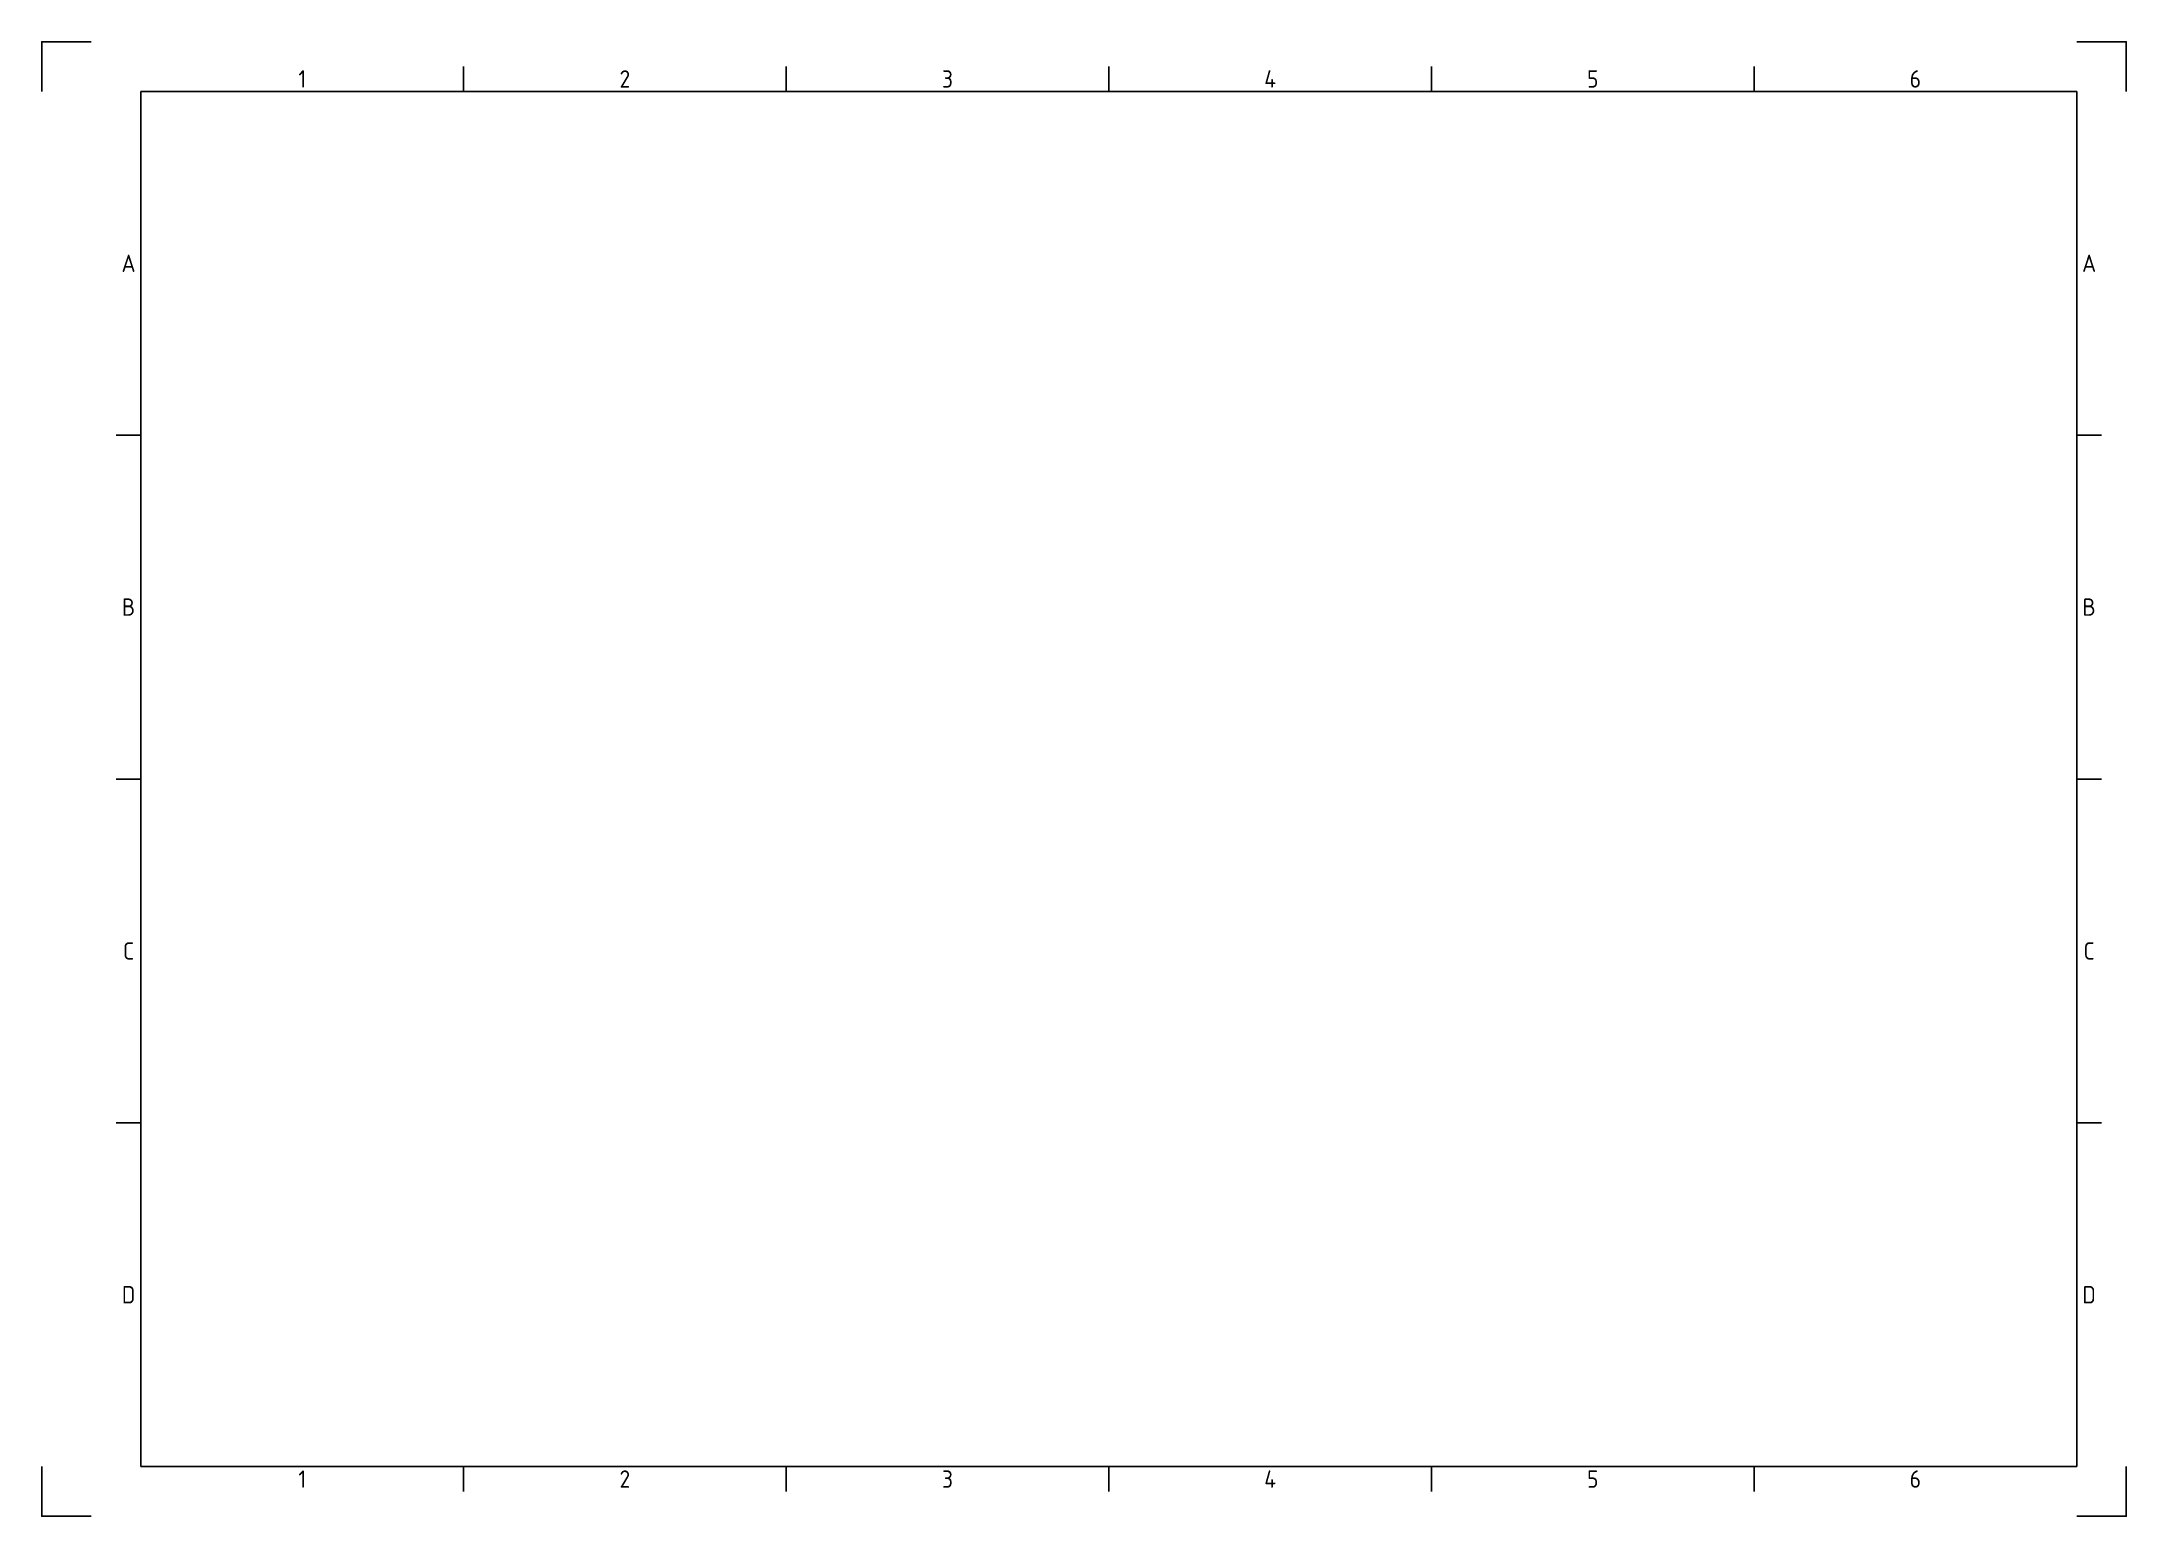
# Model space of a CAD drawing. Header units: millimetres. Extents: x -20 to 400, y -10 to 287.
import ezdxf
from ezdxf.enums import TextEntityAlignment as Align

# ---------------------------------------------------------------- set-up
doc = ezdxf.new("R2010")
doc.units = ezdxf.units.MM
for name, color, linetype in [('RAMME', 5, 'Continuous'), ('RAMME 018', 4, 'Continuous'), ('RAMME 035', 7, 'Continuous'), ('RAMME 050', 5, 'Continuous')]:
    doc.layers.add(name, color=color, linetype=linetype)
doc.styles.add('ISOCP', font='isocp.shx', dxfattribs={"width": 0.9})

# ---------------------------------------------------------------- blocks, each defined once
blk = doc.blocks.new('LA3')
at = {"layer": 'RAMME 018'}
for p, q in [((65, 277), (65, 282)), ((130, 277), (130, 282)), ((195, 277), (195, 282)), ((260, 277), (260, 282)), ((325, 277), (325, 282)), ((0, 207.75), (-5, 207.75)), ((395, 207.75), (390, 207.75)), ((0, 138.5), (-5, 138.5)), ((395, 138.5), (390, 138.5)), ((0, 69.25), (-5, 69.25)), ((395, 69.25), (390, 69.25)), ((65, -5), (65, 0)), ((130, -5), (130, 0)), ((195, 0), (195, -5)), ((260, -5), (260, 0)), ((325, -5), (325, 0))]:
    blk.add_line(p, q, dxfattribs=at)
at = {"layer": 'RAMME 035'}
for points in [[(-20, 277), (-20, 287), (-10, 287)], [(390, 287), (400, 287), (400, 277)], [(-20, 0), (-20, -10), (-10, -10)], [(400, 0), (400, -10), (390, -10)]]:
    blk.add_lwpolyline(points, dxfattribs=at)
at = {"layer": 'RAMME 050'}
for p, q in [((390, 277), (0, 277)), ((0, 277), (0, 0)), ((390, 0), (390, 277)), ((0, 0), (390, 0))]:
    blk.add_line(p, q, dxfattribs=at)
at = {"layer": 'RAMME 018', "style": 'ISOCP'}
for s, p in [('1', (32.5, 279.5)), ('2', (97.5, 279.5)), ('3', (162.5, 279.5)), ('4', (227.5, 279.5)), ('5', (292.5, 279.5)), ('6', (357.5, 279.5)), ('A', (-2.5, 242.375)), ('A', (392.5, 242.375)), ('B', (-2.5, 173.125)), ('B', (392.5, 173.125)), ('C', (-2.5, 103.875)), ('C', (392.5, 103.875)), ('D', (-2.5, 34.625)), ('D', (392.5, 34.625)), ('1', (32.5, -2.5)), ('2', (97.5, -2.5)), ('3', (162.5, -2.5)), ('4', (227.5, -2.5)), ('5', (292.5, -2.5)), ('6', (357.5, -2.5))]:
    blk.add_text(s, height=3.5, dxfattribs=at).set_placement(p, align=Align.MIDDLE)
blk = doc.blocks.new('*U26')
at = {"layer": 'RAMME'}
blk.add_blockref('LA3', (0, 0), dxfattribs=at)

msp = doc.modelspace()

# ---------------------------------------------------------------- block references
at = {"layer": 'RAMME'}
msp.add_blockref('*U26', (0, 0), dxfattribs=at)

doc.saveas('drawing.dxf')
